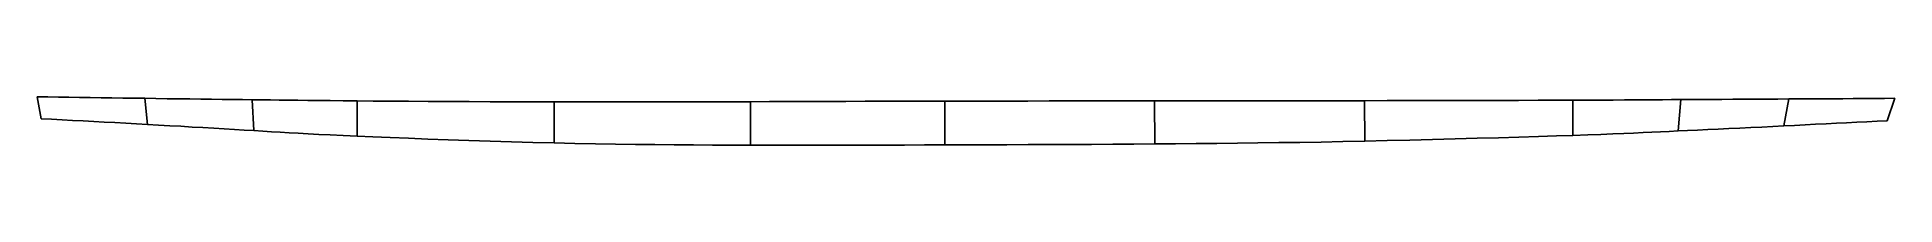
# Model space of a CAD drawing. Header units: metres. Extents: x -1 to 263, y -4 to 3.
import ezdxf

# ---------------------------------------------------------------- set-up
doc = ezdxf.new("R2010")
doc.units = ezdxf.units.M

msp = doc.modelspace()

# ---------------------------------------------------------------- linework, layer by layer
for p, q in [((0, 0), (-0.56, 3.1)), ((0, 0), (-0.56, 3.1)), ((-0.56, 3.1), (-0.56, 3.1)), ((-0.56, 3.1), (0.93, 3.07)), ((0.93, 3.07), (2.44, 3.05)), ((2.44, 3.05), (3.94, 3.03)), ((3.94, 3.03), (5.45, 3.01)), ((5.45, 3.01), (6.97, 2.98)), ((6.97, 2.98), (8.49, 2.96)), ((8.49, 2.96), (10.02, 2.94)), ((10.02, 2.94), (11.57, 2.92)), ((11.57, 2.92), (13.12, 2.9)), ((13.12, 2.9), (14.7, 2.88)), ((15.09, -0.81), (14.7, 2.88)), ((14.7, 2.88), (14.7, 2.88)), ((14.7, 2.88), (14.7, 2.88)), ((14.7, 2.88), (16.28, 2.85)), ((16.28, 2.85), (17.88, 2.83)), ((17.88, 2.83), (19.47, 2.81)), ((19.47, 2.81), (21.06, 2.79)), ((21.06, 2.79), (22.62, 2.77)), ((22.62, 2.77), (24.17, 2.75)), ((24.17, 2.75), (25.68, 2.73)), ((25.68, 2.73), (27.15, 2.71)), ((27.15, 2.71), (28.57, 2.7)), ((28.57, 2.7), (29.93, 2.68)), ((30.14, -1.69), (29.93, 2.68)), ((29.93, 2.68), (29.93, 2.68)), ((29.93, 2.68), (29.93, 2.68)), ((29.93, 2.68), (31.23, 2.66)), ((31.23, 2.66), (32.5, 2.65)), ((32.5, 2.65), (33.76, 2.63)), ((219.25, 2.63), (221.15, 2.64)), ((221.15, 2.64), (222.87, 2.64)), ((222.87, 2.64), (224.45, 2.65)), ((224.45, 2.65), (225.9, 2.66)), ((225.9, 2.66), (227.26, 2.67)), ((227.26, 2.67), (228.56, 2.67)), ((228.56, 2.67), (229.83, 2.68)), ((229.83, 2.68), (231.12, 2.69)), ((231.12, 2.69), (232.43, 2.7)), ((232.07, -1.74), (232.43, 2.69)), ((232.43, 2.7), (232.43, 2.7)), ((232.43, 2.7), (232.43, 2.7)), ((232.43, 2.7), (233.81, 2.7)), ((233.81, 2.7), (235.24, 2.71)), ((235.24, 2.71), (236.72, 2.72)), ((236.72, 2.72), (238.24, 2.73)), ((238.24, 2.73), (239.8, 2.74)), ((239.8, 2.74), (241.38, 2.74)), ((241.38, 2.74), (242.97, 2.76)), ((242.97, 2.76), (244.57, 2.76)), ((244.57, 2.76), (246.17, 2.77)), ((246.17, 2.77), (247.75, 2.79)), ((247.03, -1.02), (247.75, 2.79)), ((247.75, 2.79), (247.75, 2.79)), ((247.75, 2.79), (247.75, 2.79)), ((247.75, 2.79), (249.31, 2.79)), ((249.31, 2.79), (250.86, 2.8)), ((250.86, 2.8), (252.38, 2.81)), ((252.38, 2.81), (253.9, 2.82)), ((253.9, 2.82), (255.4, 2.83)), ((255.4, 2.83), (256.89, 2.84)), ((256.89, 2.84), (258.37, 2.85)), ((258.37, 2.85), (259.84, 2.86)), ((259.84, 2.86), (261.31, 2.87)), ((261.31, 2.87), (262.78, 2.88)), ((262.78, 2.88), (261.7, -0.29)), ((262.78, 2.88), (262.78, 2.88)), ((1.48, -0.08), (0, 0)), ((0, 0), (0, 0)), ((33.76, 2.63), (35.04, 2.61)), ((35.04, 2.61), (36.37, 2.6)), ((36.37, 2.6), (37.79, 2.58)), ((37.79, 2.58), (39.31, 2.57)), ((39.31, 2.57), (40.97, 2.55)), ((40.97, 2.55), (42.8, 2.53)), ((42.8, 2.53), (44.82, 2.52)), ((44.81, -2.48), (44.82, 2.52)), ((44.82, 2.52), (44.82, 2.52)), ((44.82, 2.52), (44.82, 2.52)), ((44.82, 2.52), (47.06, 2.5)), ((47.06, 2.5), (49.5, 2.48)), ((49.5, 2.48), (52.1, 2.46)), ((52.1, 2.46), (54.86, 2.44)), ((54.86, 2.44), (57.71, 2.43)), ((57.71, 2.43), (60.66, 2.41)), ((60.66, 2.41), (63.66, 2.4)), ((63.66, 2.4), (66.69, 2.38)), ((66.69, 2.38), (69.72, 2.37)), ((69.72, 2.37), (72.71, 2.37)), ((72.72, -3.44), (72.71, 2.37)), ((72.71, 2.37), (72.71, 2.37)), ((72.71, 2.37), (72.71, 2.37)), ((72.71, 2.37), (75.66, 2.36)), ((75.66, 2.36), (78.56, 2.36)), ((78.56, 2.36), (81.41, 2.36)), ((81.41, 2.36), (84.22, 2.36)), ((84.22, 2.36), (86.99, 2.37)), ((86.99, 2.37), (89.74, 2.37)), ((89.74, 2.37), (92.47, 2.38)), ((92.47, 2.38), (95.17, 2.38)), ((95.17, 2.38), (97.87, 2.4)), ((97.87, 2.4), (100.56, 2.4)), ((100.56, 2.4), (103.24, 2.41)), ((100.56, -3.74), (100.56, 2.4)), ((100.56, 2.4), (100.56, 2.4)), ((100.56, 2.4), (100.56, 2.4)), ((103.24, 2.41), (105.94, 2.42)), ((105.94, 2.42), (108.64, 2.43)), ((108.64, 2.43), (111.35, 2.44)), ((111.35, 2.44), (114.07, 2.45)), ((114.07, 2.45), (116.82, 2.46)), ((116.82, 2.46), (119.59, 2.46)), ((119.59, 2.46), (122.39, 2.47)), ((122.39, 2.47), (125.22, 2.48)), ((125.22, 2.48), (128.09, 2.49)), ((128.09, 2.49), (128.09, 2.49)), ((128.09, 2.49), (128.09, 2.49)), ((128.09, 2.49), (130.99, 2.49)), ((128.1, -3.72), (128.09, 2.48)), ((130.99, 2.49), (133.93, 2.5)), ((133.93, 2.5), (136.9, 2.5)), ((136.9, 2.5), (139.88, 2.5)), ((139.88, 2.5), (142.88, 2.51)), ((142.88, 2.51), (145.89, 2.51)), ((145.89, 2.51), (148.9, 2.52)), ((148.9, 2.52), (151.9, 2.52)), ((151.9, 2.52), (154.88, 2.52)), ((154.88, 2.52), (157.85, 2.52)), ((157.87, -3.57), (157.85, 2.52)), ((157.85, 2.52), (157.85, 2.52)), ((157.85, 2.52), (157.85, 2.52)), ((157.85, 2.52), (160.8, 2.52)), ((160.8, 2.52), (163.73, 2.52)), ((163.73, 2.52), (166.65, 2.52)), ((166.65, 2.52), (169.57, 2.52)), ((169.57, 2.52), (172.5, 2.52)), ((172.5, 2.52), (175.45, 2.53)), ((175.45, 2.53), (178.43, 2.53)), ((178.43, 2.53), (181.45, 2.53)), ((181.45, 2.53), (184.51, 2.54)), ((184.51, 2.54), (187.62, 2.54)), ((187.62, 2.54), (190.8, 2.55)), ((187.64, -3.18), (187.62, 2.54)), ((187.62, 2.54), (187.62, 2.54)), ((187.62, 2.54), (187.62, 2.54)), ((190.8, 2.55), (194.01, 2.55)), ((194.01, 2.55), (197.22, 2.56)), ((197.22, 2.56), (200.4, 2.57)), ((200.4, 2.57), (203.52, 2.58)), ((203.52, 2.58), (206.54, 2.59)), ((206.54, 2.59), (209.45, 2.59)), ((209.45, 2.59), (212.2, 2.6)), ((212.2, 2.6), (214.77, 2.61)), ((214.77, 2.61), (217.13, 2.62)), ((217.13, 2.62), (219.25, 2.63)), ((217.14, -2.36), (217.13, 2.62)), ((217.13, 2.62), (217.13, 2.62)), ((217.13, 2.62), (217.13, 2.62)), ((2.97, -0.16), (1.48, -0.08)), ((4.45, -0.24), (2.97, -0.16)), ((5.95, -0.32), (4.45, -0.24)), ((7.45, -0.4), (5.95, -0.32)), ((8.95, -0.48), (7.45, -0.4)), ((10.47, -0.56), (8.95, -0.48)), ((12, -0.65), (10.47, -0.56)), ((13.54, -0.73), (12, -0.65)), ((15.09, -0.81), (13.54, -0.73)), ((16.66, -0.9), (15.09, -0.81)), ((15.09, -0.81), (15.09, -0.81)), ((15.09, -0.81), (15.09, -0.81)), ((18.24, -0.99), (16.66, -0.9)), ((19.82, -1.08), (18.24, -0.99)), ((21.39, -1.18), (19.82, -1.08)), ((22.94, -1.27), (21.39, -1.18)), ((24.46, -1.36), (22.94, -1.27)), ((25.95, -1.44), (24.46, -1.36)), ((27.4, -1.53), (25.95, -1.44)), ((28.8, -1.61), (27.4, -1.53)), ((30.14, -1.69), (28.8, -1.61)), ((31.42, -1.77), (30.14, -1.69)), ((30.14, -1.69), (30.14, -1.69)), ((30.14, -1.69), (30.14, -1.69)), ((32.66, -1.85), (31.42, -1.77)), ((33.9, -1.92), (32.66, -1.85)), ((35.15, -1.99), (33.9, -1.92)), ((36.46, -2.07), (35.15, -1.99)), ((37.85, -2.14), (36.46, -2.07)), ((39.35, -2.22), (37.85, -2.14)), ((40.99, -2.3), (39.35, -2.22)), ((42.8, -2.38), (40.99, -2.3)), ((44.81, -2.48), (42.8, -2.38)), ((47.04, -2.57), (44.81, -2.48)), ((44.81, -2.48), (44.81, -2.48)), ((44.81, -2.48), (44.81, -2.48)), ((49.48, -2.67), (47.04, -2.57)), ((209.49, -2.6), (206.59, -2.69)), ((212.25, -2.52), (209.49, -2.6)), ((214.81, -2.44), (212.25, -2.52)), ((217.14, -2.36), (214.81, -2.44)), ((219.24, -2.28), (217.14, -2.36)), ((217.14, -2.36), (217.14, -2.36)), ((217.14, -2.36), (217.14, -2.36)), ((221.12, -2.22), (219.24, -2.28)), ((222.81, -2.15), (221.12, -2.22)), ((224.35, -2.09), (222.81, -2.15)), ((225.75, -2.03), (224.35, -2.09)), ((227.08, -1.97), (225.75, -2.03)), ((228.33, -1.92), (227.08, -1.97)), ((229.56, -1.86), (228.33, -1.92)), ((230.8, -1.8), (229.56, -1.86)), ((232.07, -1.74), (230.8, -1.8)), ((233.41, -1.67), (232.07, -1.74)), ((232.07, -1.74), (232.07, -1.74)), ((232.07, -1.74), (232.07, -1.74)), ((234.81, -1.61), (233.41, -1.67)), ((236.25, -1.54), (234.81, -1.61)), ((237.74, -1.47), (236.25, -1.54)), ((239.25, -1.4), (237.74, -1.47)), ((240.8, -1.33), (239.25, -1.4)), ((242.36, -1.25), (240.8, -1.33)), ((243.93, -1.18), (242.36, -1.25)), ((245.48, -1.1), (243.93, -1.18)), ((247.03, -1.02), (245.48, -1.1)), ((248.56, -0.95), (247.03, -1.02)), ((247.03, -1.02), (247.03, -1.02)), ((247.03, -1.02), (247.03, -1.02)), ((250.07, -0.88), (248.56, -0.95)), ((251.55, -0.8), (250.07, -0.88)), ((253.03, -0.73), (251.55, -0.8)), ((254.5, -0.65), (253.03, -0.73)), ((255.95, -0.58), (254.5, -0.65)), ((257.39, -0.51), (255.95, -0.58)), ((258.83, -0.44), (257.39, -0.51)), ((260.26, -0.36), (258.83, -0.44)), ((261.7, -0.29), (260.26, -0.36)), ((261.7, -0.29), (261.7, -0.29)), ((52.09, -2.78), (49.48, -2.67)), ((54.83, -2.88), (52.09, -2.78)), ((57.7, -2.98), (54.83, -2.88)), ((60.65, -3.09), (57.7, -2.98)), ((63.65, -3.18), (60.65, -3.09)), ((66.69, -3.28), (63.65, -3.18)), ((69.72, -3.36), (66.69, -3.28)), ((72.72, -3.44), (69.72, -3.36)), ((75.68, -3.5), (72.72, -3.44)), ((72.72, -3.44), (72.72, -3.44)), ((72.72, -3.44), (72.72, -3.44)), ((78.57, -3.56), (75.68, -3.5)), ((81.42, -3.6), (78.57, -3.56)), ((84.24, -3.64), (81.42, -3.6)), ((87.01, -3.67), (84.24, -3.64)), ((89.76, -3.69), (87.01, -3.67)), ((92.48, -3.71), (89.76, -3.69)), ((95.18, -3.73), (92.48, -3.71)), ((97.88, -3.74), (95.18, -3.73)), ((100.56, -3.74), (97.88, -3.74)), ((103.25, -3.75), (100.56, -3.74)), ((100.56, -3.74), (100.56, -3.74)), ((100.56, -3.74), (100.56, -3.74)), ((105.94, -3.75), (103.25, -3.75)), ((108.64, -3.75), (105.94, -3.75)), ((111.35, -3.75), (108.64, -3.75)), ((114.08, -3.75), (111.35, -3.75)), ((116.83, -3.75), (114.08, -3.75)), ((119.6, -3.74), (116.83, -3.75)), ((122.4, -3.74), (119.6, -3.74)), ((125.23, -3.72), (122.4, -3.74)), ((128.1, -3.72), (125.23, -3.72)), ((131.01, -3.71), (128.1, -3.72)), ((128.1, -3.72), (128.1, -3.72)), ((128.1, -3.72), (128.1, -3.72)), ((133.95, -3.69), (131.01, -3.71)), ((136.91, -3.69), (133.95, -3.69)), ((139.9, -3.67), (136.91, -3.69)), ((142.9, -3.66), (139.9, -3.67)), ((145.9, -3.65), (142.9, -3.66)), ((148.91, -3.63), (145.9, -3.65)), ((151.91, -3.61), (148.91, -3.63)), ((154.9, -3.59), (151.91, -3.61)), ((157.87, -3.57), (154.9, -3.59)), ((160.81, -3.55), (157.87, -3.57)), ((157.87, -3.57), (157.87, -3.57)), ((157.87, -3.57), (157.87, -3.57)), ((163.74, -3.53), (160.81, -3.55)), ((166.65, -3.5), (163.74, -3.53)), ((169.58, -3.47), (166.65, -3.5)), ((172.5, -3.43), (169.58, -3.47)), ((175.45, -3.39), (172.5, -3.43)), ((178.43, -3.35), (175.45, -3.39)), ((181.45, -3.3), (178.43, -3.35)), ((184.51, -3.24), (181.45, -3.3)), ((187.64, -3.18), (184.51, -3.24)), ((190.81, -3.11), (187.64, -3.18)), ((187.64, -3.18), (187.64, -3.18)), ((187.64, -3.18), (187.64, -3.18)), ((194.03, -3.03), (190.81, -3.11)), ((197.25, -2.95), (194.03, -3.03)), ((200.43, -2.86), (197.25, -2.95)), ((203.56, -2.78), (200.43, -2.86)), ((206.59, -2.69), (203.56, -2.78))]:
    msp.add_line(p, q)

doc.saveas('drawing.dxf')
